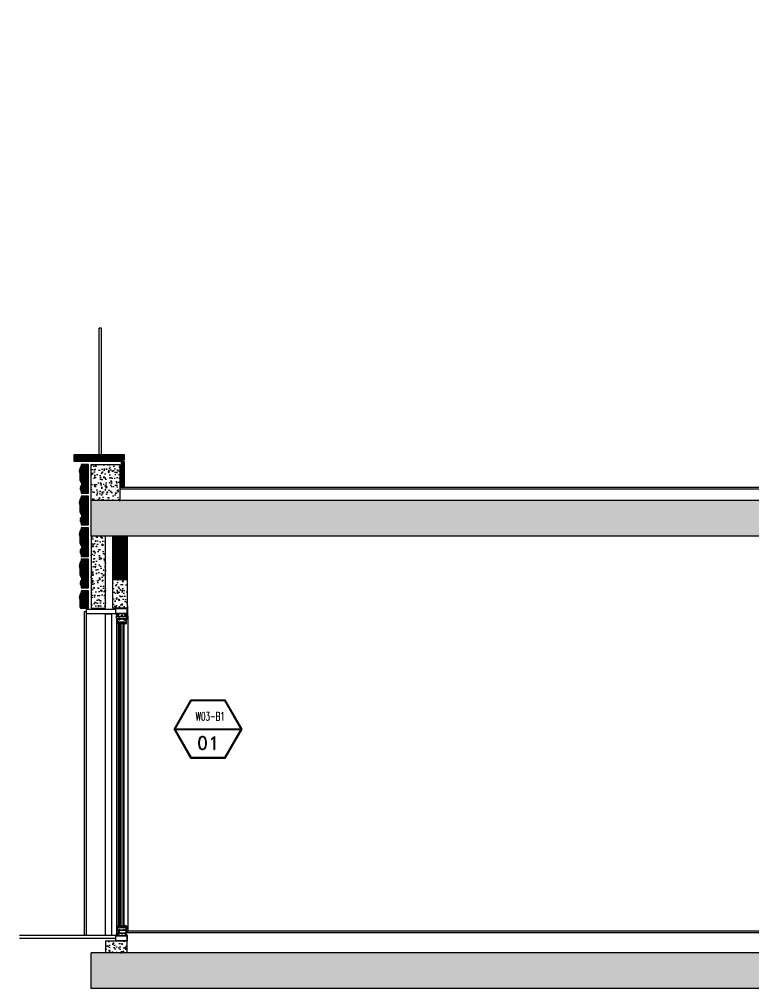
# Model space of a CAD drawing. Header units: centimetres. Extents: x 96271 to 179142, y 9855 to 112216.
# Drawn here: x 177099 to 177609, y 20325 to 21000 of the extents above; entities that cross this region are included whole.
import ezdxf
from ezdxf.enums import TextEntityAlignment as Align

# ---------------------------------------------------------------- set-up
doc = ezdxf.new("R2010")
doc.units = ezdxf.units.CM
doc.header["$LTSCALE"] = 100
doc.header["$MEASUREMENT"] = 0
doc.layers.get('0').update_dxf_attribs({"linetype": 'CONTINUOUS'})
for name, color, linetype in [('A-AbasJour', 73, 'CONTINUOUS'), ('A-Cladding-Stone', 53, 'CONTINUOUS'), ('A-CMU', 5, 'CONTINUOUS'), ('A-Elev-Otln1', 44, 'CONTINUOUS'), ('A-Glass-Full', 140, 'CONTINUOUS'), ('A-Patt', 8, 'CONTINUOUS'), ('A-Patt-CMU', 8, 'CONTINUOUS'), ('A-Patt-Strcr', 8, 'CONTINUOUS'), ('A-Sect-Mcut-Tiling', 51, 'CONTINUOUS'), ('A-Subframe Alu', 85, 'CONTINUOUS'), ('A-Wall-Strctr', 6, 'CONTINUOUS'), ('A-WINDOW-ANOT', 131, 'CONTINUOUS'), ('windows', 4, 'CONTINUOUS')]:
    doc.layers.add(name, color=color, linetype=linetype)
doc.styles.add('ROMAND', font='romand.shx', dxfattribs={"height": 10})
pattern_1 = [(140, (155292.255, 78767.37), (0.62752135, 7.1726018), [0.75, -8.25]), (85, (155292.255, 78767.37), (-7.5219213, -1.3875133), [0.6, -6.6]), (190.451444, (155292.307, 78767.968), (-6.8943999, 5.7850885), [0.6374019, -7.0114211]), (136.1842, (155290.255, 78767.37), (1.6551928, 10.6724133), [1.125, -12.375]), (186.635635, (155290.393, 78768.26), (-9.741186, 9.3466195), [0.9561034, -10.5171376]), (81.184164, (155290.255, 78767.37), (-9.741186, 9.3466195), [0.9, -9.9]), (111, (155290.755, 78768.37), (4.0261889, 5.9690705), [0.75, -8.25]), (56, (155290.755, 78768.37), (-7.25150045, 2.4331533), [0.6, -6.6]), (161.451445, (155291.09, 78768.868), (-3.2253115, 8.4022238), [0.6374019, -7.0114211]), (127.5, (155292.2547, 78767.3702), (-3.32893854, 0.12159855), [0, -6.52, 0, -6.7, 0, -6.625]), (97.5, (155292.2547, 78767.3702), (-3.94411712, 2.63069537), [0, -3.82, 0, -6.37, 0, -2.525]), (57.5, (155292.2547, 78765.1402), (0.22554872, 5.33822436), [0, -2.5, 0, -7.8, 0, -10.35]), (47.5, (155292.2547, 78764.1402), (-1.00104982, 5.8318617), [0, -3.25, 0, -5.18, 0, -7.35])]

# ---------------------------------------------------------------- blocks, each defined once
blk = doc.blocks.new('WINDOW-TAGS')
at = {"color": 4}
for p, q in [((231, 535), (1283, 535)), ((231, 528), (1283, 528)), ((231, 521), (1283, 521))]:
    blk.add_line(p, q, dxfattribs=at)
for points in [[(1299, 528), (1028, 997), (486, 997), (215, 528), (486, 58), (1028, 58)], [(1291, 528), (1024, 990), (490, 990), (223, 528), (490, 65), (1024, 65)], [(1283, 528), (1020, 983), (494, 983), (231, 528), (494, 72), (1020, 72)]]:
    blk.add_lwpolyline(points, close=True, dxfattribs=at)
at = {"color": 4, "style": 'ROMAND'}
for tag, p in [('LEVEL', (761, 644)), ('WINDOW-NO', (871, 199))]:
    blk.add_attdef(tag, text='', height=210, dxfattribs=at).set_placement(p, align=Align.CENTER)

msp = doc.modelspace()

# ---------------------------------------------------------------- hatches: boundary and pattern name
at = {"layer": 'A-Patt'}
h = msp.add_hatch(dxfattribs=at)
h.set_pattern_fill('ANSI31', color=256, scale=3)
h.set_pattern_definition([(45, (155657.25474, 78767.37024), (-0.265165043, 0.265165043), [])])
h.paths.add_polyline_path([(177171.612, 20696.711), (177136.612, 20696.711), (177136.612, 20691.711), (177170.612, 20691.711), (177170.612, 20692.711), (177171.612, 20692.711)])
h.paths.add_polyline_path([(177146.612, 20689.711), (177141.612, 20689.711), (177141.612, 20688.766), (177140.907, 20687.474), (177140.242, 20684.993), (177140.715, 20683.227), (177140.522, 20682.506), (177140.522, 20678.869), (177142.033, 20676.252), (177141.612, 20674.681), (177141.019, 20674.681), (177140.75, 20672.409), (177141.612, 20670.915), (177141.612, 20669.711), (177146.612, 20669.711)])
h.paths.add_polyline_path([(177146.612, 20667.711), (177141.612, 20667.711), (177141.612, 20666.766), (177140.907, 20665.474), (177140.242, 20662.993), (177140.715, 20661.227), (177140.522, 20660.506), (177140.522, 20656.869), (177142.033, 20654.252), (177141.612, 20652.681), (177141.019, 20652.681), (177140.75, 20650.409), (177141.612, 20648.915), (177141.612, 20647.711), (177146.612, 20647.711)])
h.paths.add_polyline_path([(177146.612, 20645.711), (177141.612, 20645.711), (177141.612, 20644.766), (177140.907, 20643.474), (177140.242, 20640.993), (177140.715, 20639.227), (177140.522, 20638.506), (177140.522, 20634.869), (177142.033, 20632.252), (177141.612, 20630.681), (177141.019, 20630.681), (177140.75, 20628.409), (177141.612, 20626.915), (177141.612, 20625.711), (177146.612, 20625.711)])
h.paths.add_polyline_path([(177171.612, 20691.711), (177169.612, 20691.711), (177169.612, 20673.711), (177171.612, 20673.711)])
h = msp.add_hatch(dxfattribs=at)
h.set_pattern_fill('ANSI31', color=256, scale=3)
h.set_pattern_definition([(45, (154957.25474, 78767.37024), (-0.265165043, 0.265165043), [])])
h.paths.add_polyline_path([(177146.612, 20623.711), (177141.612, 20623.711), (177141.612, 20622.766), (177140.907, 20621.474), (177140.242, 20618.993), (177140.715, 20617.227), (177140.522, 20616.506), (177140.522, 20612.869), (177142.033, 20610.252), (177141.612, 20608.681), (177141.019, 20608.681), (177140.75, 20606.409), (177141.612, 20604.915), (177141.612, 20603.711), (177146.612, 20603.711)])
h.paths.add_polyline_path([(177146.612, 20601.711), (177141.612, 20601.711), (177141.612, 20600.766), (177140.907, 20599.474), (177140.242, 20596.993), (177140.715, 20595.227), (177140.522, 20594.506), (177140.522, 20590.869), (177141.191, 20589.711), (177146.612, 20589.711)])
at = {"layer": 'A-Patt-CMU'}
h = msp.add_hatch(dxfattribs=at)
h.set_pattern_fill('ANSI31', color=256, angle=270)
h.set_pattern_definition([(315, (154957.25474, 78767.37024), (0.08838834765, 0.08838834765), [])])
h.paths.add_polyline_path([(177173.612, 20629.711), (177163.612, 20629.711), (177163.612, 20609.711), (177173.612, 20609.711)])
h.paths.add_polyline_path([(177173.612, 20639.711), (177163.612, 20639.711), (177163.612, 20629.711), (177173.612, 20629.711)])
at = {"layer": 'A-Patt-Strcr'}
h = msp.add_hatch(dxfattribs=at)
h.set_pattern_fill('AR-CONC', color=256, angle=90)
h.set_pattern_definition([(140, (149663.154, 69378.0145), (0.62752135, 7.1726018), [0.75, -8.25]), (85, (149663.154, 69378.0145), (-7.5219213, -1.3875133), [0.6, -6.6]), (190.451444, (149663.2065, 69378.612), (-6.8943999, 5.7850885), [0.6374019, -7.0114211]), (136.1842, (149661.154, 69378.0145), (1.6551928, 10.6724133), [1.125, -12.375]), (186.635635, (149661.292, 69378.904), (-9.741186, 9.3466195), [0.9561034, -10.5171376]), (81.184164, (149661.154, 69378.014), (-9.741186, 9.3466195), [0.9, -9.9]), (111, (149661.654, 69379.0145), (4.0261889, 5.9690705), [0.75, -8.25]), (56, (149661.654, 69379.0145), (-7.25150045, 2.4331533), [0.6, -6.6]), (161.451445, (149661.99, 69379.512), (-3.2253115, 8.4022238), [0.6374019, -7.0114211]), (127.5, (149663.1543, 69378.0145), (-3.32893854, 0.12159855), [0, -6.52, 0, -6.7, 0, -6.625]), (97.5, (149663.1543, 69378.0145), (-3.94411712, 2.63069537), [0, -3.82, 0, -6.37, 0, -2.525]), (57.5, (149663.1543, 69375.7845), (0.22554872, 5.33822436), [0, -2.5, 0, -7.8, 0, -10.35]), (47.5, (149663.1543, 69374.7845), (-1.00104982, 5.8318617), [0, -3.25, 0, -5.18, 0, -7.35])])
h.paths.add_polyline_path([(177861.726, 20664.711), (177148.612, 20664.711), (177148.612, 20639.711), (177158.612, 20639.711), (177861.726, 20639.711)])
h.paths.add_polyline_path([(177861.726, 20349.711), (177148.612, 20349.711), (177148.612, 20324.711), (177861.726, 20324.711)])
h.paths.add_polyline_path([(178748.612, 20664.711), (178741.612, 20664.711), (178482.907, 20664.711), (178482.907, 20639.711), (178748.612, 20639.711)])
h.paths.add_polyline_path([(178903.612, 20979.711), (178482.907, 20979.711), (178482.907, 20954.711), (178903.612, 20954.711)])
h.paths.add_polyline_path([(178903.612, 20999.711), (178888.612, 20999.711), (178888.612, 20979.711), (178903.612, 20979.711)])
h.paths.add_polyline_path([(178748.612, 20349.711), (178482.907, 20349.711), (178482.907, 20324.711), (178748.612, 20324.711)])
h.paths.add_polyline_path([(178748.612, 20639.711), (178723.612, 20639.711), (178723.612, 20349.711), (178748.612, 20349.711)])
h = msp.add_hatch(dxfattribs=at)
h.set_pattern_fill('AR-CONC', color=256, angle=90)
h.set_pattern_definition([(140, (155307.255, 78767.37), (0.62752135, 7.1726018), [0.75, -8.25]), (85, (155307.255, 78767.37), (-7.5219213, -1.3875133), [0.6, -6.6]), (190.451444, (155307.307, 78767.968), (-6.8943999, 5.7850885), [0.6374019, -7.0114211]), (136.1842, (155305.255, 78767.37), (1.6551928, 10.6724133), [1.125, -12.375]), (186.635635, (155305.393, 78768.26), (-9.741186, 9.3466195), [0.9561034, -10.5171376]), (81.184164, (155305.255, 78767.37), (-9.741186, 9.3466195), [0.9, -9.9]), (111, (155305.755, 78768.37), (4.0261889, 5.9690705), [0.75, -8.25]), (56, (155305.755, 78768.37), (-7.25150045, 2.4331533), [0.6, -6.6]), (161.451445, (155306.09, 78768.868), (-3.2253115, 8.4022238), [0.6374019, -7.0114211]), (127.5, (155307.2547, 78767.3702), (-3.32893854, 0.12159855), [0, -6.52, 0, -6.7, 0, -6.625]), (97.5, (155307.2547, 78767.3702), (-3.94411712, 2.63069537), [0, -3.82, 0, -6.37, 0, -2.525]), (57.5, (155307.2547, 78765.1402), (0.22554872, 5.33822436), [0, -2.5, 0, -7.8, 0, -10.35]), (47.5, (155307.2547, 78764.1402), (-1.00104982, 5.8318617), [0, -3.25, 0, -5.18, 0, -7.35])])
h.paths.add_polyline_path([(177168.612, 20689.711), (177148.612, 20689.711), (177148.612, 20664.711), (177168.612, 20664.711)])
h = msp.add_hatch(dxfattribs=at)
h.set_pattern_fill('AR-CONC', color=256, angle=90)
h.set_pattern_definition(pattern_1)
h.paths.add_polyline_path([(177158.612, 20639.711), (177148.612, 20639.711), (177148.612, 20589.711), (177158.612, 20589.711)])
h = msp.add_hatch(dxfattribs=at)
h.set_pattern_fill('AR-CONC', color=256, angle=90)
h.set_pattern_definition([(140, (154957.255, 78767.37), (0.62752135, 7.1726018), [0.75, -8.25]), (85, (154957.255, 78767.37), (-7.5219213, -1.3875133), [0.6, -6.6]), (190.451444, (154957.307, 78767.968), (-6.8943999, 5.7850885), [0.6374019, -7.0114211]), (136.1842, (154955.255, 78767.37), (1.6551928, 10.6724133), [1.125, -12.375]), (186.635635, (154955.393, 78768.26), (-9.741186, 9.3466195), [0.9561034, -10.5171376]), (81.184164, (154955.255, 78767.37), (-9.741186, 9.3466195), [0.9, -9.9]), (111, (154955.755, 78768.37), (4.0261889, 5.9690705), [0.75, -8.25]), (56, (154955.755, 78768.37), (-7.25150045, 2.4331533), [0.6, -6.6]), (161.451445, (154956.09, 78768.868), (-3.2253115, 8.4022238), [0.6374019, -7.0114211]), (127.5, (154957.2547, 78767.3702), (-3.32893854, 0.12159855), [0, -6.52, 0, -6.7, 0, -6.625]), (97.5, (154957.2547, 78767.3702), (-3.94411712, 2.63069537), [0, -3.82, 0, -6.37, 0, -2.525]), (57.5, (154957.2547, 78765.1402), (0.22554872, 5.33822436), [0, -2.5, 0, -7.8, 0, -10.35]), (47.5, (154957.2547, 78764.1402), (-1.00104982, 5.8318617), [0, -3.25, 0, -5.18, 0, -7.35])])
h.paths.add_polyline_path([(177173.612, 20609.711), (177163.612, 20609.711), (177163.612, 20589.711), (177173.612, 20589.711)])
h = msp.add_hatch(dxfattribs=at)
h.set_pattern_fill('AR-CONC', color=256, angle=90)
h.set_pattern_definition(pattern_1)
h.paths.add_polyline_path([(177173.612, 20357.711), (177158.612, 20357.711), (177158.612, 20349.711), (177173.612, 20349.711)])

# ---------------------------------------------------------------- linework, layer by layer
at = {"color": 254, "ltscale": 0.1}
for p, q in [((177165.744, 20585.711), (177167.712, 20585.711)), ((177166.431, 20585.135), (177165.856, 20585.711)), ((177166.269, 20585.077), (177165.996, 20585.35)), ((177166.779, 20585.009), (177166.077, 20585.711)), ((177166.942, 20585.067), (177166.298, 20585.711)), ((177167.094, 20585.135), (177166.519, 20585.711)), ((177167.315, 20585.135), (177166.74, 20585.711)), ((177167.536, 20585.135), (177166.961, 20585.711)), ((177167.712, 20585.181), (177167.182, 20585.711)), ((177167.712, 20585.402), (177167.403, 20585.711)), ((177167.712, 20585.052), (177167.712, 20585.711)), ((177173.612, 20585.711), (177172.055, 20585.711)), ((177172.055, 20585.15), (177172.616, 20585.711)), ((177172.055, 20585.37), (177172.395, 20585.711)), ((177172.055, 20585.591), (177172.174, 20585.711)), ((177172.055, 20585.08), (177172.055, 20585.711)), ((177172.262, 20585.135), (177172.837, 20585.711)), ((177172.414, 20585.067), (177173.058, 20585.711)), ((177172.577, 20585.009), (177173.279, 20585.711)), ((177172.925, 20585.135), (177173.5, 20585.711)), ((177173.087, 20585.077), (177173.36, 20585.35)), ((177165.744, 20361.711), (177167.712, 20361.711)), ((177166.431, 20362.286), (177165.856, 20361.711)), ((177166.269, 20362.344), (177165.996, 20362.071)), ((177166.779, 20362.413), (177166.077, 20361.711)), ((177166.942, 20362.355), (177166.298, 20361.711)), ((177167.094, 20362.286), (177166.519, 20361.711)), ((177167.315, 20362.286), (177166.74, 20361.711)), ((177167.536, 20362.286), (177166.961, 20361.711)), ((177167.712, 20362.241), (177167.182, 20361.711)), ((177167.712, 20362.02), (177167.403, 20361.711)), ((177167.712, 20362.369), (177167.712, 20361.711)), ((177172.055, 20362.341), (177172.055, 20361.711)), ((177172.055, 20362.272), (177172.616, 20361.711)), ((177172.055, 20362.051), (177172.395, 20361.711)), ((177172.055, 20361.83), (177172.174, 20361.711)), ((177173.612, 20361.711), (177172.055, 20361.711)), ((177172.262, 20362.286), (177172.837, 20361.711)), ((177172.414, 20362.355), (177173.058, 20361.711)), ((177172.577, 20362.413), (177173.279, 20361.711)), ((177172.925, 20362.286), (177173.5, 20361.711)), ((177173.087, 20362.344), (177173.36, 20362.071))]:
    msp.add_line(p, q, dxfattribs=at)
at = {"color": 254, "linetype": 'Continuous'}
for p, q in [((177166.269, 20584.886), (177166.269, 20585.08)), ((177166.269, 20584.211), (177166.269, 20361.711)), ((177166.269, 20582.523), (177166.269, 20584.186)), ((177166.324, 20585.135), (177166.546, 20585.135)), ((177166.358, 20584.83), (177166.324, 20584.83)), ((177166.324, 20584.242), (177166.358, 20584.242)), ((177166.557, 20584.958), (177166.38, 20584.958)), ((177166.38, 20584.958), (177166.38, 20584.852)), ((177166.38, 20584.22), (177166.38, 20584.059)), ((177166.38, 20584.059), (177166.557, 20584.059)), ((177166.435, 20582.614), (177166.435, 20583.837)), ((177166.491, 20583.892), (177166.668, 20583.892)), ((177167.678, 20582.205), (177166.498, 20582.205)), ((177167.69, 20582.027), (177166.529, 20582.027)), ((177166.557, 20584.899), (177166.557, 20584.958)), ((177166.557, 20584.059), (177166.557, 20584.173)), ((177166.807, 20584.834), (177166.576, 20584.877)), ((177166.576, 20584.195), (177166.807, 20584.238)), ((177166.704, 20585.023), (177166.869, 20584.992)), ((177166.724, 20583.948), (177166.724, 20584.007)), ((177166.769, 20584.062), (177166.906, 20584.087)), ((177166.935, 20584.391), (177166.935, 20584.681)), ((177167.044, 20585.135), (177167.656, 20585.135)), ((177167.656, 20584.969), (177167.112, 20584.969)), ((177167.112, 20584.969), (177167.112, 20584.148)), ((177167.168, 20584.092), (177169.812, 20584.092)), ((177167.173, 20583.914), (177167.723, 20583.914)), ((177167.69, 20581.572), (177167.69, 20582.027)), ((177167.712, 20585.08), (177167.712, 20585.024)), ((177167.889, 20581.517), (177167.745, 20581.517)), ((177167.778, 20583.859), (177167.778, 20582.305)), ((177168.45, 20582.027), (177167.823, 20582.027)), ((177167.823, 20582.027), (177167.823, 20581.916)), ((177167.823, 20581.916), (177167.833, 20581.906)), ((177167.839, 20581.89), (177167.839, 20581.628)), ((177167.839, 20581.628), (177167.934, 20581.628)), ((177167.952, 20581.593), (177167.907, 20581.527)), ((177167.956, 20582.305), (177167.956, 20583.892)), ((177167.956, 20583.892), (177168.211, 20583.892)), ((177172.61, 20582.205), (177168.056, 20582.205)), ((177168.234, 20583.914), (177172.183, 20583.914)), ((177168.382, 20581.527), (177168.337, 20581.593)), ((177168.356, 20581.628), (177168.45, 20581.628)), ((177168.544, 20581.517), (177168.401, 20581.517)), ((177168.45, 20581.628), (177168.45, 20582.027)), ((177170.579, 20582.027), (177168.583, 20582.027)), ((177168.583, 20582.027), (177168.583, 20581.916)), ((177168.583, 20581.916), (177168.593, 20581.906)), ((177168.6, 20581.89), (177168.6, 20581.572)), ((177169.868, 20584.148), (177169.868, 20585.08)), ((177169.923, 20585.135), (177170.179, 20585.135)), ((177170.212, 20584.969), (177170.045, 20584.969)), ((177170.045, 20584.969), (177170.045, 20584.148)), ((177170.101, 20584.092), (177170.579, 20584.092)), ((177170.234, 20585.08), (177170.234, 20584.991)), ((177170.579, 20584.092), (177170.613, 20584.059)), ((177170.613, 20582.061), (177170.579, 20582.027)), ((177170.613, 20584.059), (177170.646, 20584.092)), ((177170.646, 20582.027), (177170.613, 20582.061)), ((177170.646, 20584.092), (177170.767, 20584.092)), ((177171.056, 20582.027), (177170.646, 20582.027)), ((177170.767, 20584.092), (177170.8, 20584.059)), ((177170.8, 20584.059), (177170.834, 20584.092)), ((177170.834, 20584.092), (177172.188, 20584.092)), ((177171.056, 20581.572), (177171.056, 20582.027)), ((177171.309, 20581.517), (177171.111, 20581.517)), ((177172.898, 20582.027), (177171.233, 20582.027)), ((177171.233, 20582.027), (177171.233, 20581.683)), ((177171.233, 20581.683), (177171.366, 20581.683)), ((177171.386, 20581.65), (177171.309, 20581.517)), ((177171.322, 20581.801), (177171.322, 20581.706)), ((177171.35, 20581.685), (177171.568, 20581.743)), ((177171.556, 20581.906), (177171.363, 20581.855)), ((177171.556, 20581.906), (177171.363, 20581.855)), ((177171.568, 20581.743), (177172.149, 20581.352)), ((177172.214, 20581.509), (177171.647, 20581.891)), ((177172.055, 20584.991), (177172.055, 20585.08)), ((177172.243, 20584.969), (177172.077, 20584.969)), ((177172.11, 20585.135), (177172.311, 20585.135)), ((177172.211, 20581.333), (177172.654, 20581.333)), ((177172.243, 20584.148), (177172.243, 20584.969)), ((177172.534, 20581.5), (177172.245, 20581.5)), ((177172.421, 20584.681), (177172.421, 20584.391)), ((177172.45, 20584.087), (177172.564, 20584.066)), ((177172.486, 20584.992), (177172.64, 20585.02)), ((177172.727, 20581.693), (177172.534, 20581.5)), ((177172.78, 20584.877), (177172.548, 20584.834)), ((177172.548, 20584.238), (177172.78, 20584.195)), ((177172.61, 20584.011), (177172.61, 20583.948)), ((177172.887, 20582.227), (177172.632, 20582.227)), ((177172.665, 20583.892), (177172.887, 20583.892)), ((177172.823, 20581.517), (177172.746, 20581.65)), ((177172.765, 20581.683), (177172.898, 20581.683)), ((177172.765, 20581.5), (177172.765, 20581.677)), ((177172.798, 20585.135), (177173.032, 20585.135)), ((177172.976, 20584.958), (177172.798, 20584.958)), ((177172.798, 20584.958), (177172.798, 20584.899)), ((177172.798, 20584.173), (177172.798, 20584.059)), ((177172.798, 20584.059), (177172.976, 20584.059)), ((177173.032, 20581.517), (177172.823, 20581.517)), ((177172.887, 20583.892), (177172.887, 20583.637)), ((177172.887, 20582.482), (177172.887, 20582.227)), ((177172.898, 20581.683), (177172.898, 20582.027)), ((177172.909, 20583.615), (177172.921, 20583.615)), ((177172.921, 20582.505), (177172.909, 20582.505)), ((177172.921, 20583.615), (177172.921, 20582.505)), ((177172.932, 20581.055), (177172.932, 20579.157)), ((177172.976, 20584.852), (177172.976, 20584.958)), ((177172.976, 20584.059), (177172.976, 20584.22)), ((177173.032, 20584.83), (177172.998, 20584.83)), ((177172.998, 20584.242), (177173.032, 20584.242)), ((177173.065, 20581.5), (177173.054, 20581.5)), ((177173.087, 20585.08), (177173.087, 20584.886)), ((177173.087, 20584.186), (177173.087, 20581.572)), ((177173.087, 20579.002), (177173.087, 20581.477)), ((177174.112, 20584.211), (177174.112, 20364.711)), ((177172.01, 20579.857), (177172.01, 20579.734)), ((177172.01, 20579.124), (177172.01, 20579.038)), ((177172.01, 20579.038), (177172.01, 20579.002)), ((177172.018, 20579.707), (177172.345, 20579.141)), ((177172.088, 20579.912), (177172.065, 20579.912)), ((177172.066, 20578.946), (177173.032, 20578.946)), ((177172.152, 20579.085), (177172.114, 20579.152)), ((177172.143, 20579.755), (177172.143, 20579.857)), ((177172.505, 20579.13), (177172.143, 20579.755)), ((177172.296, 20579.057), (177172.2, 20579.057)), ((177172.876, 20579.102), (177172.553, 20579.102)), ((177166.269, 20364.899), (177166.269, 20363.235)), ((177166.435, 20364.807), (177166.435, 20363.585)), ((177167.678, 20365.217), (177166.498, 20365.217)), ((177167.69, 20365.394), (177166.529, 20365.394)), ((177167.69, 20365.849), (177167.69, 20365.394)), ((177167.889, 20365.905), (177167.745, 20365.905)), ((177167.778, 20363.563), (177167.778, 20365.117)), ((177167.823, 20365.505), (177167.833, 20365.515)), ((177167.823, 20365.394), (177167.823, 20365.505)), ((177168.45, 20365.394), (177167.823, 20365.394)), ((177167.839, 20365.531), (177167.839, 20365.794)), ((177167.839, 20365.794), (177167.934, 20365.794)), ((177167.952, 20365.828), (177167.907, 20365.895)), ((177167.956, 20365.117), (177167.956, 20363.529)), ((177172.61, 20365.217), (177168.056, 20365.217)), ((177168.382, 20365.895), (177168.337, 20365.828)), ((177168.356, 20365.794), (177168.45, 20365.794)), ((177168.544, 20365.905), (177168.401, 20365.905)), ((177168.45, 20365.794), (177168.45, 20365.394)), ((177168.583, 20365.505), (177168.593, 20365.515)), ((177168.583, 20365.394), (177168.583, 20365.505)), ((177170.579, 20365.394), (177168.583, 20365.394)), ((177168.6, 20365.531), (177168.6, 20365.849)), ((177170.613, 20365.361), (177170.579, 20365.394)), ((177170.646, 20365.394), (177170.613, 20365.361)), ((177171.056, 20365.394), (177170.646, 20365.394)), ((177171.056, 20365.849), (177171.056, 20365.394)), ((177171.309, 20365.905), (177171.111, 20365.905)), ((177171.233, 20365.394), (177171.233, 20365.738)), ((177171.233, 20365.738), (177171.366, 20365.738)), ((177172.898, 20365.394), (177171.233, 20365.394)), ((177171.386, 20365.771), (177171.309, 20365.905)), ((177171.322, 20365.62), (177171.322, 20365.715)), ((177171.35, 20365.736), (177171.568, 20365.678)), ((177171.556, 20365.515), (177171.363, 20365.567)), ((177171.556, 20365.515), (177171.363, 20365.567)), ((177171.568, 20365.678), (177172.149, 20366.069)), ((177172.214, 20365.912), (177171.647, 20365.53)), ((177172.01, 20368.384), (177172.01, 20368.42)), ((177172.01, 20368.297), (177172.01, 20368.384)), ((177172.01, 20367.565), (177172.01, 20367.687)), ((177172.018, 20367.715), (177172.345, 20368.281)), ((177172.088, 20367.509), (177172.065, 20367.509)), ((177172.066, 20368.475), (177173.032, 20368.475)), ((177172.152, 20368.336), (177172.114, 20368.27)), ((177172.505, 20368.292), (177172.143, 20367.666)), ((177172.143, 20367.666), (177172.143, 20367.565)), ((177172.296, 20368.364), (177172.2, 20368.364)), ((177172.211, 20366.088), (177172.654, 20366.088)), ((177172.534, 20365.922), (177172.245, 20365.922)), ((177172.727, 20365.729), (177172.534, 20365.922)), ((177172.876, 20368.32), (177172.553, 20368.32)), ((177172.887, 20365.194), (177172.632, 20365.194)), ((177172.823, 20365.905), (177172.746, 20365.771)), ((177172.765, 20365.922), (177172.765, 20365.744)), ((177172.765, 20365.738), (177172.898, 20365.738)), ((177173.032, 20365.905), (177172.823, 20365.905)), ((177172.887, 20364.939), (177172.887, 20365.194)), ((177172.898, 20365.738), (177172.898, 20365.394)), ((177172.921, 20364.917), (177172.909, 20364.917)), ((177172.921, 20363.807), (177172.921, 20364.917)), ((177172.932, 20366.366), (177172.932, 20368.264)), ((177173.065, 20365.922), (177173.054, 20365.922)), ((177173.087, 20368.42), (177173.087, 20365.944)), ((177173.087, 20363.235), (177173.087, 20365.849)), ((177166.269, 20362.536), (177166.269, 20362.341)), ((177166.324, 20363.18), (177166.358, 20363.18)), ((177166.358, 20362.591), (177166.324, 20362.591)), ((177166.324, 20362.286), (177166.546, 20362.286)), ((177166.38, 20363.202), (177166.38, 20363.363)), ((177166.38, 20363.363), (177166.557, 20363.363)), ((177166.38, 20362.464), (177166.38, 20362.569)), ((177166.557, 20362.464), (177166.38, 20362.464)), ((177166.491, 20363.529), (177166.668, 20363.529)), ((177166.557, 20363.363), (177166.557, 20363.248)), ((177166.557, 20362.523), (177166.557, 20362.464)), ((177166.576, 20363.226), (177166.807, 20363.184)), ((177166.807, 20362.587), (177166.576, 20362.545)), ((177166.704, 20362.399), (177166.869, 20362.429)), ((177166.724, 20363.474), (177166.724, 20363.414)), ((177166.769, 20363.36), (177166.906, 20363.335)), ((177166.935, 20363.031), (177166.935, 20362.74)), ((177167.044, 20362.286), (177167.656, 20362.286)), ((177167.112, 20362.452), (177167.112, 20363.274)), ((177167.656, 20362.452), (177167.112, 20362.452)), ((177167.168, 20363.329), (177169.812, 20363.329)), ((177167.173, 20363.507), (177167.723, 20363.507)), ((177167.712, 20362.341), (177167.712, 20362.397)), ((177167.956, 20363.529), (177168.211, 20363.529)), ((177168.234, 20363.507), (177172.183, 20363.507)), ((177169.868, 20363.274), (177169.868, 20362.341)), ((177169.923, 20362.286), (177170.179, 20362.286)), ((177170.045, 20362.452), (177170.045, 20363.274)), ((177170.212, 20362.452), (177170.045, 20362.452)), ((177170.101, 20363.329), (177170.579, 20363.329)), ((177170.234, 20362.341), (177170.234, 20362.43)), ((177170.579, 20363.329), (177170.613, 20363.363)), ((177170.613, 20363.363), (177170.646, 20363.329)), ((177170.646, 20363.329), (177170.767, 20363.329)), ((177170.767, 20363.329), (177170.8, 20363.363)), ((177170.8, 20363.363), (177170.834, 20363.329)), ((177170.834, 20363.329), (177172.188, 20363.329)), ((177172.055, 20362.43), (177172.055, 20362.341)), ((177172.243, 20362.452), (177172.077, 20362.452)), ((177172.11, 20362.286), (177172.311, 20362.286)), ((177172.243, 20363.274), (177172.243, 20362.452)), ((177172.421, 20362.74), (177172.421, 20363.031)), ((177172.45, 20363.335), (177172.564, 20363.356)), ((177172.486, 20362.429), (177172.64, 20362.401)), ((177172.548, 20363.184), (177172.78, 20363.226)), ((177172.78, 20362.545), (177172.548, 20362.587)), ((177172.61, 20363.41), (177172.61, 20363.474)), ((177172.665, 20363.529), (177172.887, 20363.529)), ((177172.798, 20363.248), (177172.798, 20363.363)), ((177172.798, 20363.363), (177172.976, 20363.363)), ((177172.798, 20362.464), (177172.798, 20362.523)), ((177172.976, 20362.464), (177172.798, 20362.464)), ((177172.798, 20362.286), (177173.032, 20362.286)), ((177172.887, 20363.529), (177172.887, 20363.785)), ((177172.909, 20363.807), (177172.921, 20363.807)), ((177172.976, 20363.363), (177172.976, 20363.202)), ((177172.976, 20362.569), (177172.976, 20362.464)), ((177172.998, 20363.18), (177173.032, 20363.18)), ((177173.032, 20362.591), (177172.998, 20362.591)), ((177173.087, 20362.341), (177173.087, 20362.536))]:
    msp.add_line(p, q, dxfattribs=at)
at = {"color": 254}
for p, q in [((177166.498, 20582.205), (177167.625, 20582.205)), ((177167.359, 20579.774), (177167.159, 20579.774)), ((177167.175, 20579.619), (177167.681, 20579.619)), ((177167.32, 20578.853), (177167.736, 20578.853)), ((177167.359, 20580.051), (177167.359, 20579.774)), ((177167.681, 20579.008), (177167.411, 20579.008)), ((177167.47, 20579.774), (177167.47, 20580.051)), ((177167.681, 20579.774), (177167.47, 20579.774)), ((177167.681, 20579.874), (177167.681, 20579.774)), ((177167.681, 20579.619), (177167.681, 20579.511)), ((177167.681, 20579.116), (177167.681, 20579.008)), ((177167.694, 20579.503), (177167.78, 20579.551)), ((177167.78, 20579.075), (177167.694, 20579.123)), ((177167.736, 20579.896), (177167.703, 20579.896)), ((177167.792, 20579.57), (177167.792, 20579.841)), ((177167.792, 20578.909), (177167.792, 20579.056)), ((177166.498, 20365.217), (177167.625, 20365.217)), ((177167.359, 20367.648), (177167.159, 20367.648)), ((177167.175, 20367.803), (177167.681, 20367.803)), ((177167.32, 20368.569), (177167.736, 20368.569)), ((177167.359, 20367.37), (177167.359, 20367.648)), ((177167.681, 20368.413), (177167.411, 20368.413)), ((177167.47, 20367.648), (177167.47, 20367.37)), ((177167.681, 20367.648), (177167.47, 20367.648)), ((177167.681, 20368.306), (177167.681, 20368.413)), ((177167.681, 20367.803), (177167.681, 20367.91)), ((177167.681, 20367.548), (177167.681, 20367.648)), ((177167.78, 20368.346), (177167.694, 20368.298)), ((177167.694, 20367.918), (177167.78, 20367.87)), ((177167.736, 20367.525), (177167.703, 20367.525)), ((177167.792, 20368.513), (177167.792, 20368.365)), ((177167.792, 20367.851), (177167.792, 20367.58))]:
    msp.add_line(p, q, dxfattribs=at)
at = {"color": 254, "linetype": 'ByBlock'}
for p, q in [((177167.453, 20579.468), (177167.681, 20579.597)), ((177167.453, 20579.468), (177167.453, 20579.135)), ((177167.453, 20579.135), (177167.681, 20579.013)), ((177167.531, 20579.424), (177167.531, 20579.18)), ((177167.775, 20579.424), (177167.531, 20579.424)), ((177167.531, 20579.18), (177167.775, 20579.18)), ((177167.681, 20579.597), (177167.681, 20579.486)), ((177167.792, 20579.486), (177167.681, 20579.486)), ((177167.681, 20579.013), (177167.681, 20579.124)), ((177167.681, 20579.124), (177167.792, 20579.124)), ((177167.775, 20579.18), (177167.775, 20579.424)), ((177167.792, 20579.486), (177167.792, 20579.62)), ((177167.792, 20578.92), (177167.792, 20579.124)), ((177167.792, 20578.92), (177167.842, 20578.954)), ((177167.842, 20578.954), (177167.897, 20579.042)), ((177167.847, 20579.287), (177167.847, 20579.62)), ((177167.847, 20579.287), (177168.02, 20579.62)), ((177168.02, 20579.62), (177167.847, 20579.62)), ((177168.157, 20579.731), (177167.903, 20579.731)), ((177168.157, 20579.609), (177167.93, 20579.176)), ((177167.93, 20579.176), (177167.931, 20579.175)), ((177167.931, 20579.175), (177167.958, 20579.224)), ((177167.958, 20579.224), (177168.007, 20579.308)), ((177167.996, 20578.82), (177168.157, 20578.82)), ((177168.02, 20578.92), (177168.104, 20578.931)), ((177168.02, 20578.92), (177168.064, 20578.92)), ((177168.104, 20578.931), (177168.174, 20578.981)), ((177168.157, 20579.609), (177168.179, 20579.593)), ((177168.179, 20579.009), (177168.179, 20579.593)), ((177168.24, 20578.931), (177168.24, 20579.62)), ((177168.243, 20580.199), (177171.218, 20580.199)), ((177168.246, 20580.197), (177171.221, 20580.197)), ((177169.22, 20580.199), (177170.552, 20579.089)), ((177169.22, 20579.089), (177170.552, 20580.199)), ((177169.22, 20579.089), (177170.552, 20579.089)), ((177169.223, 20579.087), (177170.555, 20580.197)), ((177169.223, 20580.197), (177170.555, 20579.087)), ((177169.223, 20579.087), (177170.555, 20579.087)), ((177171.218, 20579.735), (177171.218, 20580.034)), ((177171.218, 20578.869), (177171.218, 20579.057)), ((177171.218, 20578.58), (177171.333, 20578.757)), ((177171.24, 20578.846), (177171.257, 20578.846)), ((177171.262, 20579.69), (177171.28, 20579.69)), ((177171.273, 20580.09), (177171.394, 20580.09)), ((177171.282, 20578.874), (177171.278, 20578.862)), ((177171.285, 20578.958), (177171.282, 20578.874)), ((177171.315, 20579.007), (177171.285, 20578.958)), ((177171.335, 20578.777), (177171.313, 20578.835)), ((177171.352, 20579.088), (177171.314, 20579.059)), ((177171.314, 20579.059), (177171.315, 20579.007)), ((177171.321, 20578.861), (177171.359, 20578.885)), ((177171.362, 20579.945), (177171.324, 20579.727)), ((177171.395, 20579.159), (177171.349, 20579.128)), ((177171.349, 20579.128), (177171.352, 20579.088)), ((177171.362, 20579.945), (177171.511, 20579.446)), ((177171.372, 20578.889), (177171.422, 20578.886)), ((177171.436, 20579.212), (177171.395, 20579.197)), ((177171.395, 20579.197), (177171.395, 20579.159)), ((177171.433, 20578.86), (177171.422, 20578.86)), ((177171.43, 20579.279), (177171.455, 20579.293)), ((177171.43, 20579.279), (177171.439, 20579.257)), ((177171.439, 20579.257), (177171.436, 20579.245)), ((177171.436, 20579.245), (177171.436, 20579.212)), ((177171.455, 20578.882), (177171.455, 20579.293)), ((177171.555, 20579.011), (177171.555, 20579.293)), ((177171.664, 20579.402), (177171.668, 20579.402)), ((177171.664, 20578.902), (177171.668, 20578.902)), ((177172.066, 20579.535), (177171.766, 20579.757)), ((177171.777, 20579.011), (177171.777, 20579.293)), ((177171.899, 20579.219), (177171.925, 20579.265)), ((177172.01, 20579.146), (177171.899, 20579.219)), ((177171.925, 20579.265), (177172.044, 20579.191)), ((177172.097, 20579.228), (177171.98, 20579.34)), ((177172.01, 20578.946), (177172.01, 20579.146)), ((177172.01, 20578.946), (177172.177, 20578.946)), ((177172.044, 20579.191), (177172.097, 20579.228)), ((177172.066, 20579.535), (177172.057, 20579.446)), ((177167.453, 20368.286), (177167.681, 20368.408)), ((177167.453, 20367.953), (177167.453, 20368.286)), ((177167.453, 20367.953), (177167.681, 20367.824)), ((177167.531, 20367.998), (177167.531, 20368.242)), ((177167.531, 20368.242), (177167.775, 20368.242)), ((177167.775, 20367.998), (177167.531, 20367.998)), ((177167.681, 20368.408), (177167.681, 20368.297)), ((177167.681, 20368.297), (177167.792, 20368.297)), ((177167.792, 20367.935), (177167.681, 20367.935)), ((177167.681, 20367.824), (177167.681, 20367.935)), ((177167.775, 20368.242), (177167.775, 20367.998)), ((177167.792, 20368.501), (177167.842, 20368.468)), ((177167.792, 20368.501), (177167.792, 20368.297)), ((177167.792, 20367.935), (177167.792, 20367.802)), ((177167.842, 20368.468), (177167.897, 20368.379)), ((177167.847, 20368.135), (177167.847, 20367.802)), ((177167.847, 20368.135), (177168.02, 20367.802)), ((177168.02, 20367.802), (177167.847, 20367.802)), ((177168.157, 20367.691), (177167.903, 20367.691)), ((177167.93, 20368.246), (177167.931, 20368.246)), ((177168.157, 20367.813), (177167.93, 20368.246)), ((177167.931, 20368.246), (177167.958, 20368.198)), ((177167.958, 20368.198), (177168.007, 20368.113)), ((177167.996, 20368.601), (177168.157, 20368.601)), ((177168.02, 20368.501), (177168.104, 20368.491)), ((177168.02, 20368.501), (177168.064, 20368.501)), ((177168.104, 20368.491), (177168.174, 20368.44)), ((177168.157, 20367.813), (177168.179, 20367.829)), ((177168.179, 20368.412), (177168.179, 20367.829)), ((177168.24, 20368.49), (177168.24, 20367.802)), ((177168.243, 20367.222), (177171.218, 20367.222)), ((177169.22, 20367.222), (177170.552, 20368.332)), ((177169.22, 20368.332), (177170.552, 20367.222)), ((177169.22, 20368.332), (177170.552, 20368.332)), ((177171.218, 20368.841), (177171.333, 20368.664)), ((177171.218, 20368.553), (177171.218, 20368.364)), ((177171.218, 20367.687), (177171.218, 20367.387)), ((177171.24, 20368.575), (177171.257, 20368.575)), ((177171.262, 20367.731), (177171.28, 20367.731)), ((177171.273, 20367.332), (177171.394, 20367.332)), ((177171.282, 20368.548), (177171.278, 20368.56)), ((177171.285, 20368.463), (177171.282, 20368.548)), ((177171.315, 20368.415), (177171.285, 20368.463)), ((177171.335, 20368.644), (177171.313, 20368.587)), ((177171.314, 20368.363), (177171.315, 20368.415)), ((177171.352, 20368.333), (177171.314, 20368.363)), ((177171.321, 20368.56), (177171.359, 20368.536)), ((177171.362, 20367.476), (177171.324, 20367.695)), ((177171.349, 20368.293), (177171.352, 20368.333)), ((177171.395, 20368.262), (177171.349, 20368.293)), ((177171.362, 20367.476), (177171.511, 20367.976)), ((177171.372, 20368.533), (177171.422, 20368.535)), ((177171.395, 20368.224), (177171.395, 20368.262)), ((177171.436, 20368.21), (177171.395, 20368.224)), ((177171.433, 20368.562), (177171.422, 20368.562)), ((177171.43, 20368.142), (177171.439, 20368.164)), ((177171.43, 20368.142), (177171.455, 20368.129)), ((177171.436, 20368.176), (177171.436, 20368.21)), ((177171.439, 20368.164), (177171.436, 20368.176)), ((177171.455, 20368.539), (177171.455, 20368.129)), ((177171.555, 20368.411), (177171.555, 20368.129)), ((177171.664, 20368.519), (177171.668, 20368.519)), ((177171.664, 20368.02), (177171.668, 20368.02)), ((177172.066, 20367.887), (177171.766, 20367.665)), ((177171.777, 20368.411), (177171.777, 20368.129)), ((177172.01, 20368.275), (177171.899, 20368.203)), ((177171.899, 20368.203), (177171.925, 20368.157)), ((177171.925, 20368.157), (177172.044, 20368.231)), ((177172.097, 20368.193), (177171.98, 20368.081)), ((177172.01, 20368.475), (177172.177, 20368.475)), ((177172.01, 20368.475), (177172.01, 20368.275)), ((177172.044, 20368.231), (177172.097, 20368.193)), ((177172.066, 20367.887), (177172.057, 20367.976))]:
    msp.add_line(p, q, dxfattribs=at)
at = {"color": 254, "linetype": 'Continuous'}
msp.add_lwpolyline([(177173.087, 20584.211), (177174.112, 20584.211), (177174.112, 20591.211), (177173.612, 20591.211)], dxfattribs=at)
at = {"color": 254, "ltscale": 0.1}
for centre, start, end in [((177160.539, 20581.808), 28.264179, 36.861419), ((177178.817, 20581.808), 143.138581, 151.735821), ((177160.539, 20365.613), 323.138581, 331.735821), ((177178.817, 20365.613), 208.264179, 216.861419)]:
    msp.add_arc(centre, 6.506, start, end, dxfattribs=at)
at = {"color": 254, "linetype": 'Continuous'}
for centre, radius, start, end in [((177166.324, 20585.08), 0.0555, 89.999957, 180.000043), ((177166.324, 20584.886), 0.0555, 180.002421, 270.002506), ((177166.324, 20584.186), 0.0555, 90.002879, 180.002965), ((177166.358, 20584.852), 0.0222, 269.992653, 359.992738), ((177166.358, 20584.22), 0.0222, 359.993797, 89.993883), ((177166.491, 20583.837), 0.0555, 90.002879, 180.002965), ((177166.546, 20584.969), 0.167, 18.774982, 90.000146), ((177166.58, 20584.899), 0.0222, 179.997226, 259.595413), ((177166.58, 20584.173), 0.0222, 100.411026, 180.008605), ((177166.668, 20583.948), 0.0555, 270.002879, 0.002965), ((177166.779, 20584.007), 0.0555, 100.406612, 180.000746), ((177166.779, 20584.681), 0.155, 0.00036, 79.601181), ((177166.779, 20584.391), 0.155, 280.403116, 0.001304), ((177166.879, 20585.047), 0.0555, 259.599848, 352.293813), ((177166.916, 20584.032), 0.0555, 22.114162, 100.401262), ((177167.044, 20585.024), 0.111, 90.000058, 172.293752), ((177167.173, 20584.136), 0.222, 202.113668, 269.999489), ((177167.168, 20584.148), 0.0555, 179.997493, 269.997579), ((177167.656, 20585.08), 0.0555, 359.997493, 89.997579), ((177167.656, 20585.024), 0.0555, 269.997035, 359.997121), ((177167.678, 20582.305), 0.1, 270.000021, 0.002071), ((177167.745, 20581.572), 0.0555, 180.002421, 270.002506), ((177167.723, 20583.859), 0.0555, 359.997493, 89.997579), ((177167.817, 20581.89), 0.0222, 359.976375, 44.976294), ((177167.889, 20581.539), 0.0222, 269.993454, 325.889225), ((177167.934, 20581.606), 0.0222, 325.904487, 89.998153), ((177168.056, 20582.305, 0), 0.1, 180, 270.000006), ((177168.211, 20583.914), 0.0222, 270.007263, 0.007349), ((177168.356, 20581.606), 0.0222, 90.010109, 214.105289), ((177168.401, 20581.539), 0.0222, 214.099679, 269.996313), ((177168.544, 20581.572), 0.0555, 269.997035, 359.997121), ((177168.578, 20581.89), 0.0222, 359.976375, 44.976294), ((177169.812, 20584.148), 0.0555, 270.002879, 0.002965), ((177169.923, 20585.08), 0.0555, 90.002879, 180.002965), ((177170.101, 20584.148), 0.0555, 179.997493, 269.997579), ((177170.179, 20585.08), 0.0555, 359.994629, 89.994714), ((177170.212, 20584.991), 0.0222, 269.992653, 359.992738), ((177171.111, 20581.572), 0.0555, 179.997035, 269.997121), ((177171.378, 20581.801), 0.0558, 105.222497, 179.778883), ((177171.344, 20581.706), 0.0222, 180.00001, 285.0003), ((177171.366, 20581.661), 0.0222, 330.387826, 89.997728), ((177171.585, 20581.799), 0.111, 55.995681, 104.995837), ((177172.11, 20585.08), 0.0555, 90.000014, 180.0001), ((177172.077, 20584.991), 0.0222, 180.006116, 270.006201), ((177172.211, 20581.444), 0.111, 235.999522, 269.99997), ((177172.183, 20584.136), 0.222, 269.99996, 337.883475), ((177172.188, 20584.148), 0.0555, 270.002879, 0.002965), ((177172.245, 20581.555), 0.0555, 235.999642, 269.999866), ((177172.311, 20585.024), 0.111, 7.706451, 89.999944), ((177172.44, 20584.032), 0.0555, 79.605452, 157.890518), ((177172.476, 20585.047), 0.0555, 187.706439, 280.399435), ((177172.576, 20584.681), 0.155, 100.397014, 179.997836), ((177172.576, 20584.391), 0.155, 179.99814, 259.596327), ((177172.554, 20584.011), 0.0555, 359.995481, 79.594276), ((177172.665, 20583.948), 0.0555, 179.997493, 269.997579), ((177172.632, 20582.205), 0.0222, 89.999957, 180.000043), ((177172.798, 20584.969), 0.167, 90.001344, 162.011565), ((177172.654, 20581.055), 0.278, 359.999957, 90.000043), ((177172.743, 20581.677), 0.0222, 359.989955, 134.990012), ((177172.765, 20581.661), 0.0222, 90.007101, 209.617003), ((177172.909, 20581.712), 0.257, 235.793605, 304.204456), ((177172.776, 20584.899), 0.0222, 280.393654, 359.99022), ((177172.776, 20584.173), 0.0222, 359.996564, 79.594346), ((177172.909, 20583.637), 0.0222, 179.993797, 269.993883), ((177172.909, 20582.482), 0.0222, 89.992653, 179.992738), ((177172.998, 20584.852), 0.0222, 180.006116, 270.006201), ((177172.998, 20584.22), 0.0222, 90.007263, 180.007349), ((177173.032, 20585.08), 0.0555, 359.997493, 89.997579), ((177173.032, 20584.886), 0.0555, 269.997035, 359.997121), ((177173.032, 20584.186), 0.0555, 359.997493, 89.997579), ((177173.032, 20581.572), 0.0555, 270.008186, 359.98597), ((177173.065, 20581.477), 0.0222, 359.999957, 90.000043), ((177172.066, 20579.857), 0.0555, 90.809258, 179.998882), ((177172.066, 20579.734), 0.0555, 179.989793, 209.98878), ((177172.066, 20579.124), 0.0555, 29.998863, 180.001606), ((177172.066, 20579.002), 0.0555, 179.999957, 270.000043), ((177172.088, 20579.857), 0.0555, 0.000301, 90.000387), ((177172.2, 20579.113), 0.0555, 210.000939, 270.001753), ((177172.296, 20579.113), 0.0555, 269.997255, 29.995661), ((177172.553, 20579.157), 0.0555, 210.00366, 269.999984), ((177172.876, 20579.157), 0.0555, 269.999957, 0.000043), ((177173.032, 20579.002), 0.0555, 269.999556, 359.999642), ((177167.678, 20365.117), 0.1, 359.997929, 89.999979), ((177167.745, 20365.849), 0.0555, 89.997494, 179.997579), ((177167.817, 20365.531), 0.0222, 315.023706, 0.023625), ((177167.889, 20365.882), 0.0222, 34.110775, 90.006546), ((177167.934, 20365.816), 0.0222, 270.001847, 34.095513), ((177168.056, 20365.117, 0), 0.1, 89.999994, 180), ((177168.356, 20365.816), 0.0222, 145.894711, 269.989891), ((177168.401, 20365.882), 0.0222, 90.003687, 145.900321), ((177168.544, 20365.849), 0.0555, 0.002879, 90.002965), ((177168.578, 20365.531), 0.0222, 315.023706, 0.023625), ((177171.111, 20365.849), 0.0555, 90.002879, 180.002965), ((177171.344, 20365.715), 0.0222, 74.9997, 179.99999), ((177171.378, 20365.621), 0.0558, 180.221117, 254.777503), ((177171.366, 20365.76), 0.0222, 270.002272, 29.612174), ((177171.585, 20365.622), 0.111, 255.004163, 304.004319), ((177172.066, 20368.42), 0.0555, 89.999957, 180.000043), ((177172.066, 20368.297), 0.0555, 179.998394, 330.001137), ((177172.066, 20367.687), 0.0555, 150.01122, 180.010207), ((177172.066, 20367.565), 0.0555, 180.001118, 269.190742), ((177172.088, 20367.565), 0.0555, 269.999613, 359.999699), ((177172.211, 20365.977), 0.111, 90.00003, 124.000478), ((177172.2, 20368.309), 0.0555, 89.998247, 149.999061), ((177172.245, 20365.866), 0.0555, 90.000134, 124.000358), ((177172.296, 20368.309), 0.0555, 330.004339, 90.002745), ((177172.553, 20368.264), 0.0555, 90.000016, 149.99634), ((177172.632, 20365.217), 0.0222, 179.999957, 270.000043), ((177172.654, 20366.366), 0.278, 269.999957, 0.000043), ((177172.743, 20365.744), 0.0222, 225.009988, 0.010045), ((177172.765, 20365.76), 0.0222, 150.382997, 269.992899), ((177172.909, 20365.71), 0.257, 55.795544, 124.206395), ((177172.876, 20368.264), 0.0555, 359.999957, 90.000043), ((177172.909, 20364.939), 0.0222, 180.007262, 270.007347), ((177173.032, 20368.42), 0.0555, 0.000358, 90.000444), ((177173.032, 20365.849), 0.0555, 0.01403, 89.991814), ((177173.065, 20365.944), 0.0222, 269.999957, 0.000043), ((177166.324, 20363.235), 0.0555, 179.997035, 269.997121), ((177166.324, 20362.536), 0.0555, 89.997494, 179.997579), ((177166.324, 20362.341), 0.0555, 179.999957, 270.000043), ((177166.358, 20363.202), 0.0222, 270.006117, 0.006203), ((177166.358, 20362.569), 0.0222, 0.007262, 90.007347), ((177166.491, 20363.585), 0.0555, 179.997035, 269.997121), ((177166.546, 20362.452), 0.167, 269.999854, 341.225018), ((177166.58, 20363.248), 0.0222, 179.991395, 259.588974), ((177166.58, 20362.523), 0.0222, 100.404587, 180.002774), ((177166.668, 20363.474), 0.0555, 359.997035, 89.997121), ((177166.779, 20363.414), 0.0555, 179.999254, 259.593388), ((177166.779, 20363.031), 0.155, 359.998696, 79.596884), ((177166.779, 20362.74), 0.155, 280.398819, 359.99964), ((177166.879, 20362.375), 0.0555, 7.706187, 100.400152), ((177166.916, 20363.39), 0.0555, 259.598738, 337.885838), ((177167.044, 20362.397), 0.111, 187.706248, 269.999942), ((177167.173, 20363.285), 0.222, 90.000511, 157.886332), ((177167.168, 20363.274), 0.0555, 90.002421, 180.002507), ((177167.656, 20362.397), 0.0555, 0.002879, 90.002965), ((177167.656, 20362.341), 0.0555, 270.002421, 0.002507), ((177167.723, 20363.563), 0.0555, 270.002421, 0.002507), ((177168.211, 20363.507), 0.0222, 359.992651, 89.992737), ((177169.812, 20363.274), 0.0555, 359.997035, 89.997121), ((177169.923, 20362.341), 0.0555, 179.997035, 269.997121), ((177170.101, 20363.274), 0.0555, 90.002421, 180.002507), ((177170.179, 20362.341), 0.0555, 270.005286, 0.005371), ((177170.212, 20362.43), 0.0222, 0.007262, 90.007347), ((177172.077, 20362.43), 0.0222, 89.993799, 179.993884), ((177172.11, 20362.341), 0.0555, 179.9999, 269.999986), ((177172.183, 20363.285), 0.222, 22.116525, 90.00004), ((177172.188, 20363.274), 0.0555, 359.997035, 89.997121), ((177172.311, 20362.397), 0.111, 270.000056, 352.293549), ((177172.44, 20363.39), 0.0555, 202.109482, 280.394548), ((177172.576, 20363.031), 0.155, 100.403673, 180.00186), ((177172.576, 20362.74), 0.155, 180.002164, 259.602986), ((177172.476, 20362.375), 0.0555, 79.600565, 172.293561), ((177172.554, 20363.41), 0.0555, 280.405724, 0.004519), ((177172.665, 20363.474), 0.0555, 90.002421, 180.002507), ((177172.798, 20362.452), 0.167, 197.988435, 269.998656), ((177172.776, 20363.248), 0.0222, 280.405654, 0.003436), ((177172.776, 20362.523), 0.0222, 0.00978, 79.606346), ((177172.909, 20363.785), 0.0222, 90.006117, 180.006203), ((177172.998, 20363.202), 0.0222, 179.992651, 269.992737), ((177172.998, 20362.569), 0.0222, 89.993799, 179.993884), ((177173.032, 20363.235), 0.0555, 270.002421, 0.002507), ((177173.032, 20362.536), 0.0555, 0.002879, 90.002965), ((177173.032, 20362.341), 0.0555, 270.002421, 0.002507)]:
    msp.add_arc(centre, radius, start, end, dxfattribs=at)
at = {"color": 254}
for centre, radius, start, end in [((177181.103, 20584.647), 14.986, 188.149009, 202.605681), ((177181.103, 20584.647), 14.808, 187.891083, 199.060181), ((177167.159, 20579.829), 0.0555, 199.0603, 270.000108), ((177181.103, 20584.647), 14.808, 199.85124, 202.38384), ((177167.32, 20578.908), 0.0555, 202.605748, 270.000025), ((177167.414, 20580.051), 0.0555, 360, 180), ((177167.703, 20579.874), 0.0222, 89.999957, 180.000043), ((177167.689, 20579.511), 0.00888, 178.718592, 299.059964), ((177167.689, 20579.116), 0.00888, 60.939883, 178.718795), ((177167.736, 20579.841), 0.0555, 0.887616, 89.99993), ((177167.736, 20578.908), 0.0555, 270.000666, 0.810212), ((177167.769, 20579.57), 0.0222, 299.051045, 359.999994), ((177167.769, 20579.056), 0.0222, 0.000212, 60.9338), ((177181.103, 20362.774), 14.986, 157.394319, 171.850991), ((177181.103, 20362.774), 14.808, 160.939819, 172.108917), ((177167.159, 20367.592), 0.0555, 89.999892, 160.9397), ((177181.103, 20362.774), 14.808, 157.61616, 160.14876), ((177167.32, 20368.513), 0.0555, 89.999975, 157.394252), ((177167.414, 20367.37), 0.0555, 180, 0), ((177167.689, 20368.306), 0.00888, 181.281205, 299.060117), ((177167.689, 20367.911), 0.00888, 60.940036, 181.281408), ((177167.703, 20367.548), 0.0222, 179.999957, 270.000043), ((177167.736, 20368.513), 0.0555, 359.189788, 89.999334), ((177167.736, 20367.581), 0.0555, 270.00007, 359.112384), ((177167.769, 20368.365), 0.0222, 299.0662, 359.999788), ((177167.769, 20367.851), 0.0222, 0.000006, 60.948955)]:
    msp.add_arc(centre, radius, start, end, dxfattribs=at)
at = {"color": 254, "linetype": 'ByBlock'}
for centre, radius, start, end in [((177167.903, 20579.62), 0.111, 90, 180), ((177168.001, 20578.983), 0.162, 190.329019, 268.79325), ((177167.989, 20579.103), 0.11, 213.74961, 73.343382), ((177167.902, 20579.177), 0.122, 281.815282, 15.083301), ((177168.017, 20579.136), 0.173, 20.888968, 93.883763), ((177168.068, 20579.034), 0.114, 268.29873, 347.282588), ((177168.152, 20579.64), 0.0905, 346.836382, 87.137736), ((177168.152, 20578.911), 0.0905, 272.862264, 13.163618), ((177171.273, 20580.034), 0.0555, 90, 180), ((177171.262, 20579.735), 0.0444, 180, 270), ((177171.86, 20578.878), 0.666, 121.574475, 164.398386), ((177171.24, 20578.869), 0.0222, 180, 270), ((177171.257, 20578.869), 0.0222, 270, 341.980575), ((177171.28, 20579.735), 0.0444, 270, 350.134193), ((177171.333, 20578.843), 0.0222, 122.372714, 201.176511), ((177171.314, 20578.769), 0.0222, 326.976132, 21.176511), ((177171.371, 20578.867), 0.0222, 87.204762, 122.372714), ((177171.394, 20580.034), 0.0555, 14.166524, 90), ((177171.421, 20578.864), 0.0222, 23.771428, 87.204762), ((177171.442, 20578.852), 0.0215, 90.117085, 157.513278), ((177171.433, 20578.882), 0.0222, 270, 360), ((177172.608, 20570.665), 8.088, 93.843686, 98.303922), ((177172.506, 20580.884), 1.349, 218.337003, 236.733905), ((177171.664, 20579.293), 0.109, 90, 180), ((177171.664, 20579.011), 0.109, 180, 270), ((177171.668, 20579.293), 0.109, 360, 90), ((177171.668, 20579.011), 0.109, 270, 360), ((177172.034, 20579.382), 0.0678, 69.941544, 218.064573), ((177171.954, 20578.929), 0.224, 300.036245, 4.446674), ((177167.903, 20367.802), 0.111, 180, 270), ((177168.001, 20368.439), 0.162, 91.20675, 169.670981), ((177167.989, 20368.318), 0.11, 286.656618, 146.25039), ((177167.902, 20368.244), 0.122, 344.916699, 78.184718), ((177168.017, 20368.285), 0.173, 266.116237, 339.111032), ((177168.068, 20368.387), 0.114, 12.717412, 91.70127), ((177168.152, 20368.511), 0.0905, 346.836382, 87.137736), ((177168.152, 20367.781), 0.0905, 272.862264, 13.163618), ((177171.24, 20368.553), 0.0222, 90, 180), ((177171.86, 20368.543), 0.666, 195.601614, 238.425525), ((177171.262, 20367.687), 0.0444, 90, 180), ((177171.273, 20367.387), 0.0555, 180, 270), ((177171.257, 20368.553), 0.0222, 18.019425, 90), ((177171.28, 20367.687), 0.0444, 9.865807, 90), ((177171.333, 20368.579), 0.0222, 158.823489, 237.627286), ((177171.314, 20368.652), 0.0222, 338.823489, 33.023868), ((177171.371, 20368.555), 0.0222, 237.627286, 272.795238), ((177171.394, 20367.387), 0.0555, 270, 345.833476), ((177171.442, 20368.57), 0.0215, 202.486722, 269.882915), ((177171.421, 20368.557), 0.0222, 272.795238, 336.228572), ((177171.433, 20368.539), 0.0222, 0, 90), ((177172.608, 20376.756), 8.088, 261.696078, 266.156314), ((177172.506, 20366.537), 1.349, 123.266095, 141.662997), ((177171.664, 20368.411), 0.109, 90, 180), ((177171.664, 20368.129), 0.109, 180, 270), ((177171.668, 20368.411), 0.109, 0, 90), ((177171.668, 20368.129), 0.109, 270, 0), ((177172.034, 20368.039), 0.0678, 141.935427, 290.058456), ((177171.954, 20368.492), 0.224, 355.553326, 59.963755)]:
    msp.add_arc(centre, radius, start, end, dxfattribs=at)
at = {"layer": 'A-AbasJour'}
msp.add_lwpolyline([(177158.612, 20585.711), (177162.612, 20585.711), (177162.612, 20361.711), (177158.612, 20361.711)], close=True, dxfattribs=at)
at = {"layer": 'A-Cladding-Stone'}
for p, q in [((177165.612, 20588.711), (177145.112, 20588.711)), ((177145.112, 20588.711), (177145.112, 20585.711)), ((177145.112, 20587.211), (177143.612, 20587.211)), ((177165.612, 20585.711), (177145.112, 20585.711))]:
    msp.add_line(p, q, dxfattribs=at)
for points in [[(177170.612, 20691.711), (177136.612, 20691.711), (177136.612, 20696.711), (177171.612, 20696.711), (177171.612, 20692.711), (177170.612, 20692.711), (177170.612, 20691.711)], [(177141.612, 20669.711), (177146.612, 20669.711), (177146.612, 20689.711), (177141.612, 20689.711), (177141.612, 20688.766), (177140.907, 20687.474), (177140.242, 20684.993), (177140.715, 20683.227), (177140.522, 20682.506), (177140.522, 20678.869), (177142.033, 20676.252), (177141.612, 20674.681), (177141.019, 20674.681), (177140.75, 20672.409), (177141.612, 20670.915), (177141.612, 20669.711)], [(177141.612, 20647.711), (177146.612, 20647.711), (177146.612, 20667.711), (177141.612, 20667.711), (177141.612, 20666.766), (177140.907, 20665.474), (177140.242, 20662.993), (177140.715, 20661.227), (177140.522, 20660.506), (177140.522, 20656.869), (177142.033, 20654.252), (177141.612, 20652.681), (177141.019, 20652.681), (177140.75, 20650.409), (177141.612, 20648.915), (177141.612, 20647.711)], [(177141.612, 20625.711), (177146.612, 20625.711), (177146.612, 20645.711), (177141.612, 20645.711), (177141.612, 20644.766), (177140.907, 20643.474), (177140.242, 20640.993), (177140.715, 20639.227), (177140.522, 20638.506), (177140.522, 20634.869), (177142.033, 20632.252), (177141.612, 20630.681), (177141.019, 20630.681), (177140.75, 20628.409), (177141.612, 20626.915), (177141.612, 20625.711)], [(177141.612, 20603.711), (177146.612, 20603.711), (177146.612, 20623.711), (177141.612, 20623.711), (177141.612, 20622.766), (177140.907, 20621.474), (177140.242, 20618.993), (177140.715, 20617.227), (177140.522, 20616.506), (177140.522, 20612.869), (177142.033, 20610.252), (177141.612, 20608.681), (177141.019, 20608.681), (177140.75, 20606.409), (177141.612, 20604.915), (177141.612, 20603.711)]]:
    msp.add_lwpolyline(points, dxfattribs=at)
for points in [[(177169.612, 20691.711), (177171.612, 20691.711), (177171.612, 20673.711), (177169.612, 20673.711)], [(177141.191, 20589.711), (177146.612, 20589.711), (177146.612, 20601.711), (177141.612, 20601.711), (177141.612, 20600.766), (177140.907, 20599.474), (177140.242, 20596.993), (177140.715, 20595.227), (177140.522, 20594.506), (177140.522, 20590.869)]]:
    msp.add_lwpolyline(points, close=True, dxfattribs=at)
at = {"layer": 'A-CMU'}
for points in [[(177173.612, 20629.711), (177163.612, 20629.711), (177163.612, 20639.711), (177173.612, 20639.711)], [(177173.612, 20609.711), (177163.612, 20609.711), (177163.612, 20629.711), (177173.612, 20629.711)]]:
    msp.add_lwpolyline(points, close=True, dxfattribs=at)
at = {"layer": 'A-Elev-Otln1'}
for p, q in [((177143.612, 20587.211), (177143.612, 20361.711)), ((177145.112, 20585.711), (177145.112, 20361.711))]:
    msp.add_line(p, q, dxfattribs=at)
at = {"layer": 'A-Glass-Full'}
for p, q in [((177155.612, 20784.711), (177154.112, 20784.711)), ((177154.112, 20696.711), (177154.112, 20784.711)), ((177155.612, 20696.711), (177155.612, 20784.711))]:
    msp.add_line(p, q, dxfattribs=at)
at = {"layer": 'A-Sect-Mcut-Tiling'}
for p, q in [((177668.612, 20673.711), (177168.612, 20673.711)), ((177668.612, 20672.511), (177168.612, 20672.511)), ((177165.612, 20361.711), (177098.519, 20361.711)), ((177165.612, 20359.711), (177098.519, 20359.711)), ((177165.612, 20359.711), (177165.612, 20361.711)), ((177846.726, 20364.711), (177173.612, 20364.711)), ((177173.612, 20364.711), (177173.612, 20363.511)), ((177846.726, 20363.511), (177173.612, 20363.511))]:
    msp.add_line(p, q, dxfattribs=at)
at = {"layer": 'A-Subframe Alu'}
for points in [[(177165.612, 20589.711), (177173.612, 20589.711), (177173.612, 20585.711), (177165.612, 20585.711)], [(177165.812, 20589.511), (177173.412, 20589.511), (177173.412, 20585.911), (177165.812, 20585.911)], [(177165.612, 20361.711), (177173.612, 20361.711), (177173.612, 20357.711), (177165.612, 20357.711)], [(177165.812, 20361.511), (177173.412, 20361.511), (177173.412, 20357.911), (177165.812, 20357.911)]]:
    msp.add_lwpolyline(points, close=True, dxfattribs=at)
at = {"layer": 'A-Wall-Strctr'}
for p, q in [((177861.726, 20664.711), (177148.612, 20664.711)), ((177148.612, 20639.711), (177148.612, 20664.711)), ((177861.726, 20639.711), (177148.612, 20639.711)), ((177861.726, 20349.711), (177148.612, 20349.711)), ((177148.612, 20324.711), (177148.612, 20349.711)), ((177861.726, 20324.711), (177148.612, 20324.711))]:
    msp.add_line(p, q, dxfattribs=at)
for points in [[(177148.612, 20664.711), (177148.612, 20689.711), (177168.612, 20689.711), (177168.612, 20664.711)], [(177173.612, 20349.711), (177173.612, 20357.711), (177158.612, 20357.711), (177158.612, 20349.711)]]:
    msp.add_lwpolyline(points, dxfattribs=at)
for points in [[(177148.612, 20589.711), (177158.612, 20589.711), (177158.612, 20639.711), (177148.612, 20639.711)], [(177173.612, 20589.711), (177163.612, 20589.711), (177163.612, 20609.711), (177173.612, 20609.711)]]:
    msp.add_lwpolyline(points, close=True, dxfattribs=at)
at = {"layer": 'windows', "color": 252, "ltscale": 0.1}
msp.add_line((177167.292, 20578.862), (177167.29, 20368.56), dxfattribs=at)
at = {"layer": 'windows', "ltscale": 0.1}
for p, q in [((177168.246, 20580.199), (177168.243, 20367.222)), ((177169.223, 20580.199), (177169.22, 20367.222)), ((177170.555, 20580.199), (177170.552, 20367.222)), ((177171.221, 20580.199), (177171.218, 20367.222))]:
    msp.add_line(p, q, dxfattribs=at)

# ---------------------------------------------------------------- block references
at = {"layer": 'A-WINDOW-ANOT'}
ref = msp.add_blockref('WINDOW-TAGS', (177196.874, 20528.389), dxfattribs=dict(at, xscale=-0.04355999999916094, yscale=0.04355999999916094, zscale=0.04355999999916094, rotation=180))
ref.add_attrib('LEVEL', '01', dxfattribs={"layer": '0', "color": 4, "height": 9.1344, "style": 'ROMAND'}).set_placement((177230.032, 20491.215), align=Align.CENTER)
ref.add_attrib('WINDOW-NO', 'W03-B1', (177221.374, 20511.326), dxfattribs={"layer": '0', "color": 4, "height": 6, "style": 'ROMAND', "width": 0.6})

doc.saveas('drawing.dxf')
